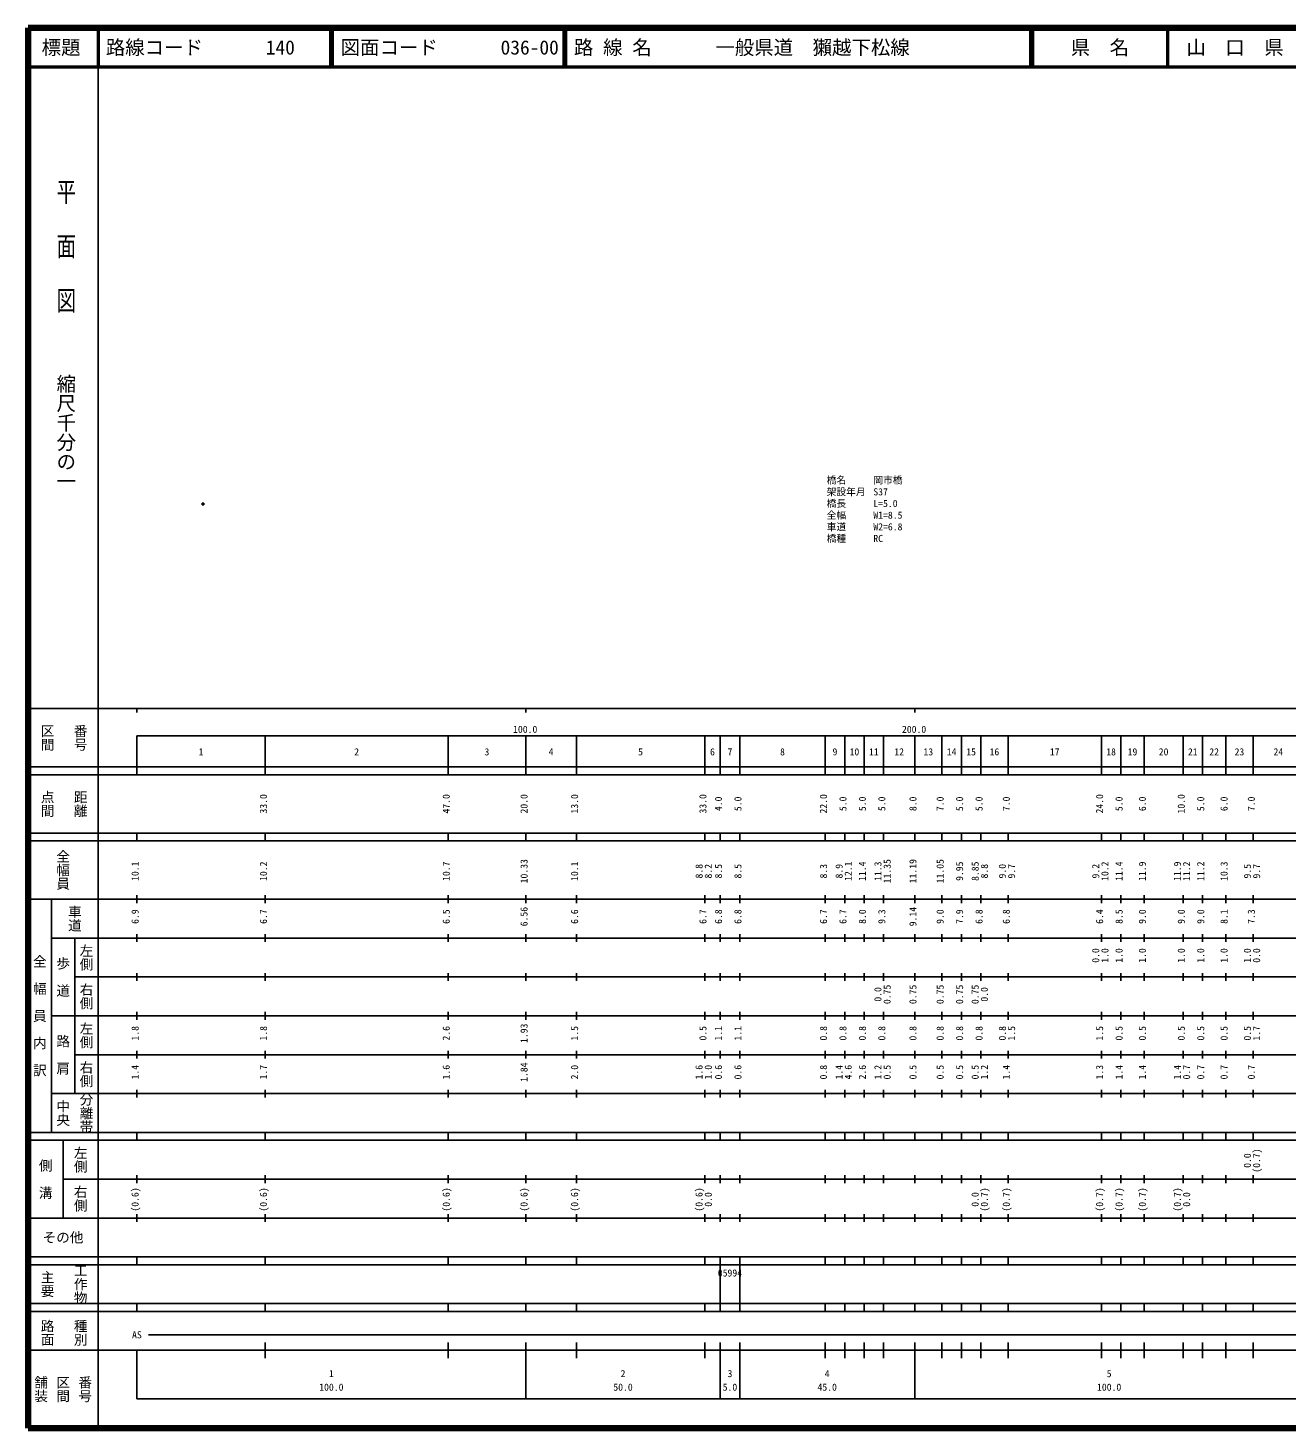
# Model space of a CAD drawing. Units: millimetres on the paper. Extents: x 40 to 680, y 20 to 380.
# Drawn here: x 40 to 363.7, y 20 to 380 of the extents above; entities that cross this region are included whole.
import ezdxf
from ezdxf.enums import TextEntityAlignment as Align

# ---------------------------------------------------------------- set-up
doc = ezdxf.new("R2010")
doc.units = ezdxf.units.MM
doc.header["$PDMODE"] = 32
doc.header["$PDSIZE"] = 0.5
for name, color, linetype in [('M-OTRS', 6, 'Continuous'), ('M-STR-HTXT', 7, 'Continuous'), ('M-TTL-TXT', 7, 'Continuous')]:
    doc.layers.add(name, color=color, linetype=linetype)
for name, color, linetype, lineweight in [('M-TTL', 2, 'Continuous', 140), ('M-TTL-BAND', 7, 'Continuous', 25), ('M-TTL-LINE', 7, 'Continuous', 50)]:
    doc.layers.add(name, color=color, linetype=linetype, lineweight=lineweight)
doc.styles.add('@ＭＳ ゴシック', font='')
doc.styles.add('ＭＳ ゴシック', font='')
doc.styles.get('@ＭＳ ゴシック').set_extended_font_data('@MS Gothic')
doc.styles.get('ＭＳ ゴシック').set_extended_font_data('MS Gothic')

msp = doc.modelspace()

# ---------------------------------------------------------------- linework, layer by layer
at = {"layer": 'M-OTRS'}
msp.add_point((84.995, 257.603), dxfattribs=at)
at = {"layer": 'M-TTL'}
for p, q in [((40, 380), (40, 20)), ((680, 380), (40, 380)), ((40, 20), (680, 20))]:
    msp.add_line(p, q, dxfattribs=at)
at = {"layer": 'M-TTL-BAND'}
for p, q in [((58, 370), (58, 20)), ((40, 205), (579, 205)), ((68, 205), (68, 204)), ((168, 205), (168, 204)), ((268, 205), (268, 204)), ((68, 198), (579, 198)), ((68, 198), (68, 188)), ((101, 188), (101, 198)), ((148, 188), (148, 198)), ((168, 188), (168, 198)), ((181, 188), (181, 198)), ((214, 188), (214, 198)), ((218, 188), (218, 198)), ((223, 188), (223, 198)), ((245, 188), (245, 198)), ((250, 188), (250, 198)), ((255, 188), (255, 198)), ((260, 188), (260, 198)), ((268, 188), (268, 198)), ((275, 188), (275, 198)), ((280, 188), (280, 198)), ((285, 188), (285, 198)), ((292, 188), (292, 198)), ((316, 188), (316, 198)), ((321, 188), (321, 198)), ((327, 188), (327, 198)), ((337, 188), (337, 198)), ((342, 188), (342, 198)), ((348, 188), (348, 198)), ((355, 188), (355, 198)), ((40, 190), (579, 190)), ((40, 188), (579, 188)), ((40, 173), (579, 173)), ((68, 171), (68, 173)), ((101, 171), (101, 173)), ((148, 171), (148, 173)), ((168, 171), (168, 173)), ((181, 171), (181, 173)), ((214, 171), (214, 173)), ((218, 171), (218, 173)), ((223, 171), (223, 173)), ((245, 171), (245, 173)), ((250, 171), (250, 173)), ((255, 171), (255, 173)), ((260, 171), (260, 173)), ((268, 171), (268, 173)), ((275, 171), (275, 173)), ((280, 171), (280, 173)), ((285, 171), (285, 173)), ((292, 171), (292, 173)), ((316, 171), (316, 173)), ((321, 171), (321, 173)), ((327, 171), (327, 173)), ((337, 171), (337, 173)), ((342, 171), (342, 173)), ((348, 171), (348, 173)), ((355, 171), (355, 173)), ((40, 171), (579, 171)), ((40, 156), (579, 156)), ((46, 96), (46, 156)), ((68, 155), (68, 157)), ((101, 155), (101, 157)), ((148, 155), (148, 157)), ((168, 155), (168, 157)), ((181, 155), (181, 157)), ((214, 155), (214, 157)), ((218, 155), (218, 157)), ((223, 155), (223, 157)), ((245, 155), (245, 157)), ((250, 155), (250, 157)), ((255, 155), (255, 157)), ((260, 155), (260, 157)), ((268, 155), (268, 157)), ((275, 155), (275, 157)), ((280, 155), (280, 157)), ((285, 155), (285, 157)), ((292, 155), (292, 157)), ((316, 155), (316, 157)), ((321, 155), (321, 157)), ((327, 155), (327, 157)), ((337, 155), (337, 157)), ((342, 155), (342, 157)), ((348, 155), (348, 157)), ((355, 155), (355, 157)), ((46, 146), (579, 146)), ((52, 146), (52, 106)), ((68, 145), (68, 147)), ((101, 145), (101, 147)), ((148, 145), (148, 147)), ((168, 145), (168, 147)), ((181, 145), (181, 147)), ((214, 145), (214, 147)), ((218, 145), (218, 147)), ((223, 145), (223, 147)), ((245, 145), (245, 147)), ((250, 145), (250, 147)), ((255, 145), (255, 147)), ((260, 145), (260, 147)), ((268, 145), (268, 147)), ((275, 145), (275, 147)), ((280, 145), (280, 147)), ((285, 145), (285, 147)), ((292, 145), (292, 147)), ((316, 145), (316, 147)), ((321, 145), (321, 147)), ((327, 145), (327, 147)), ((337, 145), (337, 147)), ((342, 145), (342, 147)), ((348, 145), (348, 147)), ((355, 145), (355, 147)), ((68, 135), (68, 137)), ((101, 135), (101, 137)), ((148, 135), (148, 137)), ((168, 135), (168, 137)), ((181, 135), (181, 137)), ((214, 135), (214, 137)), ((218, 135), (218, 137)), ((223, 135), (223, 137)), ((245, 135), (245, 137)), ((250, 135), (250, 137)), ((255, 135), (255, 137)), ((260, 135), (260, 137)), ((268, 135), (268, 137)), ((275, 135), (275, 137)), ((280, 135), (280, 137)), ((285, 135), (285, 137)), ((292, 135), (292, 137)), ((316, 135), (316, 137)), ((321, 135), (321, 137)), ((327, 135), (327, 137)), ((337, 135), (337, 137)), ((342, 135), (342, 137)), ((348, 135), (348, 137)), ((355, 135), (355, 137)), ((52, 136), (579, 136)), ((46, 126), (579, 126)), ((68, 125), (68, 127)), ((101, 125), (101, 127)), ((148, 125), (148, 127)), ((168, 125), (168, 127)), ((181, 125), (181, 127)), ((214, 125), (214, 127)), ((218, 125), (218, 127)), ((223, 125), (223, 127)), ((245, 125), (245, 127)), ((250, 125), (250, 127)), ((255, 125), (255, 127)), ((260, 125), (260, 127)), ((268, 125), (268, 127)), ((275, 125), (275, 127)), ((280, 125), (280, 127)), ((285, 125), (285, 127)), ((292, 125), (292, 127)), ((316, 125), (316, 127)), ((321, 125), (321, 127)), ((327, 125), (327, 127)), ((337, 125), (337, 127)), ((342, 125), (342, 127)), ((348, 125), (348, 127)), ((355, 125), (355, 127)), ((52, 116), (579, 116)), ((68, 115), (68, 117)), ((101, 115), (101, 117)), ((148, 115), (148, 117)), ((168, 115), (168, 117)), ((181, 115), (181, 117)), ((214, 115), (214, 117)), ((218, 115), (218, 117)), ((223, 115), (223, 117)), ((245, 115), (245, 117)), ((250, 115), (250, 117)), ((255, 115), (255, 117)), ((260, 115), (260, 117)), ((268, 115), (268, 117)), ((275, 115), (275, 117)), ((280, 115), (280, 117)), ((285, 115), (285, 117)), ((292, 115), (292, 117)), ((316, 115), (316, 117)), ((321, 115), (321, 117)), ((327, 115), (327, 117)), ((337, 115), (337, 117)), ((342, 115), (342, 117)), ((348, 115), (348, 117)), ((355, 115), (355, 117)), ((46, 106), (579, 106)), ((68, 105), (68, 107)), ((101, 105), (101, 107)), ((148, 105), (148, 107)), ((168, 105), (168, 107)), ((181, 105), (181, 107)), ((214, 105), (214, 107)), ((218, 105), (218, 107)), ((223, 105), (223, 107)), ((245, 105), (245, 107)), ((250, 105), (250, 107)), ((255, 105), (255, 107)), ((260, 105), (260, 107)), ((268, 105), (268, 107)), ((275, 105), (275, 107)), ((280, 105), (280, 107)), ((285, 105), (285, 107)), ((292, 105), (292, 107)), ((316, 105), (316, 107)), ((321, 105), (321, 107)), ((327, 105), (327, 107)), ((337, 105), (337, 107)), ((342, 105), (342, 107)), ((348, 105), (348, 107)), ((355, 105), (355, 107)), ((40, 96), (579, 96)), ((40, 94), (579, 94)), ((49, 94), (49, 74)), ((68, 94), (68, 96)), ((101, 94), (101, 96)), ((148, 94), (148, 96)), ((168, 94), (168, 96)), ((181, 94), (181, 96)), ((214, 94), (214, 96)), ((218, 94), (218, 96)), ((223, 94), (223, 96)), ((245, 94), (245, 96)), ((250, 94), (250, 96)), ((255, 94), (255, 96)), ((260, 94), (260, 96)), ((268, 94), (268, 96)), ((275, 94), (275, 96)), ((280, 94), (280, 96)), ((285, 94), (285, 96)), ((292, 94), (292, 96)), ((316, 94), (316, 96)), ((321, 94), (321, 96)), ((327, 94), (327, 96)), ((337, 94), (337, 96)), ((342, 94), (342, 96)), ((348, 94), (348, 96)), ((355, 94), (355, 96)), ((49, 84), (579, 84)), ((68, 83), (68, 85)), ((101, 83), (101, 85)), ((148, 83), (148, 85)), ((168, 83), (168, 85)), ((181, 83), (181, 85)), ((214, 83), (214, 85)), ((218, 83), (218, 85)), ((223, 83), (223, 85)), ((245, 83), (245, 85)), ((250, 83), (250, 85)), ((255, 83), (255, 85)), ((260, 83), (260, 85)), ((268, 83), (268, 85)), ((275, 83), (275, 85)), ((280, 83), (280, 85)), ((285, 83), (285, 85)), ((292, 83), (292, 85)), ((316, 83), (316, 85)), ((321, 83), (321, 85)), ((327, 83), (327, 85)), ((337, 83), (337, 85)), ((342, 83), (342, 85)), ((348, 83), (348, 85)), ((355, 83), (355, 85)), ((40, 74), (579, 74)), ((68, 73), (68, 75)), ((101, 73), (101, 75)), ((148, 73), (148, 75)), ((168, 73), (168, 75)), ((181, 73), (181, 75)), ((214, 73), (214, 75)), ((218, 73), (218, 75)), ((223, 73), (223, 75)), ((245, 73), (245, 75)), ((250, 73), (250, 75)), ((255, 73), (255, 75)), ((260, 73), (260, 75)), ((268, 73), (268, 75)), ((275, 73), (275, 75)), ((280, 73), (280, 75)), ((285, 73), (285, 75)), ((292, 73), (292, 75)), ((316, 73), (316, 75)), ((321, 73), (321, 75)), ((327, 73), (327, 75)), ((337, 73), (337, 75)), ((342, 73), (342, 75)), ((348, 73), (348, 75)), ((355, 73), (355, 75)), ((40, 64), (579, 64)), ((40, 62), (579, 62)), ((68, 62), (68, 64)), ((101, 62), (101, 64)), ((148, 62), (148, 64)), ((168, 62), (168, 64)), ((181, 62), (181, 64)), ((214, 62), (214, 64)), ((218, 62), (218, 64)), ((218, 52), (218, 62)), ((223, 62), (223, 64)), ((223, 52), (223, 62)), ((245, 62), (245, 64)), ((250, 62), (250, 64)), ((255, 62), (255, 64)), ((260, 62), (260, 64)), ((268, 62), (268, 64)), ((275, 62), (275, 64)), ((280, 62), (280, 64)), ((285, 62), (285, 64)), ((292, 62), (292, 64)), ((316, 62), (316, 64)), ((321, 62), (321, 64)), ((327, 62), (327, 64)), ((337, 62), (337, 64)), ((342, 62), (342, 64)), ((348, 62), (348, 64)), ((355, 62), (355, 64)), ((40, 52), (579, 52)), ((68, 50), (68, 52)), ((101, 50), (101, 52)), ((148, 50), (148, 52)), ((168, 50), (168, 52)), ((181, 50), (181, 52)), ((214, 50), (214, 52)), ((218, 50), (218, 52)), ((223, 50), (223, 52)), ((245, 50), (245, 52)), ((250, 50), (250, 52)), ((255, 50), (255, 52)), ((260, 50), (260, 52)), ((268, 50), (268, 52)), ((275, 50), (275, 52)), ((280, 50), (280, 52)), ((285, 50), (285, 52)), ((292, 50), (292, 52)), ((316, 50), (316, 52)), ((321, 50), (321, 52)), ((327, 50), (327, 52)), ((337, 50), (337, 52)), ((342, 50), (342, 52)), ((348, 50), (348, 52)), ((355, 50), (355, 52)), ((40, 50), (579, 50)), ((71, 44), (565, 44)), ((40, 40), (579, 40)), ((68, 40), (68, 27.5)), ((101, 38), (101, 42)), ((148, 38), (148, 42)), ((168, 27.5), (168, 42)), ((181, 38), (181, 42)), ((214, 38), (214, 42)), ((218, 27.5), (218, 42)), ((223, 27.5), (223, 42)), ((245, 38), (245, 42)), ((250, 38), (250, 42)), ((255, 38), (255, 42)), ((260, 38), (260, 42)), ((268, 27.5), (268, 42)), ((275, 38), (275, 42)), ((280, 38), (280, 42)), ((285, 38), (285, 42)), ((292, 38), (292, 42)), ((316, 38), (316, 42)), ((321, 38), (321, 42)), ((327, 38), (327, 42)), ((337, 38), (337, 42)), ((342, 38), (342, 42)), ((348, 38), (348, 42)), ((355, 38), (355, 42)), ((68, 27.5), (579, 27.5))]:
    msp.add_line(p, q, dxfattribs=at)
at = {"layer": 'M-TTL-LINE'}
for p, q in [((58, 380), (58, 370)), ((117.75, 380), (117.75, 370)), ((118.25, 380), (118.25, 370)), ((177.75, 380), (177.75, 370)), ((178.25, 380), (178.25, 370)), ((297.75, 380), (297.75, 370)), ((298.25, 380), (298.25, 370)), ((333, 380), (333, 370)), ((40, 370), (680, 370))]:
    msp.add_line(p, q, dxfattribs=at)

# ---------------------------------------------------------------- texts
at = {"layer": 'M-STR-HTXT', "style": 'ＭＳ ゴシック'}
for s, p in [('橋名', (245.365, 262.269)), ('岡市橋', (257.365, 262.269)), ('架設年月', (245.365, 259.269)), ('S37', (257.365, 259.269)), ('橋長', (245.365, 256.269)), ('全幅', (245.365, 253.269)), ('W1=8.5', (257.365, 253.269)), ('L=5.0', (257.365, 256.269)), ('車道', (245.365, 250.269)), ('W2=6.8', (257.365, 250.269)), ('橋種', (245.365, 247.269)), ('RC', (257.365, 247.269))]:
    msp.add_text(s, height=1.833, dxfattribs=at).set_placement(p, align=Align.BOTTOM_LEFT)
at = {"layer": 'M-TTL-BAND', "style": '@ＭＳ ゴシック', "width": 1.4}
msp.add_text('平  面  図', height=3.666, rotation=270, dxfattribs=at).set_placement((49.777, 306.475), align=Align.MIDDLE_RIGHT)
at = {"layer": 'M-TTL-BAND', "style": '@ＭＳ ゴシック'}
msp.add_text('縮尺千分の一', height=3.666, rotation=270, dxfattribs=at).set_placement((49.777, 261.03), align=Align.MIDDLE_RIGHT)
for s, p in [('区間', (45, 197.5)), ('番号', (53.5, 197.5)), ('点間', (45, 180.5)), ('距離', (53.5, 180.5)), ('全幅員', (49, 163.5)), ('車道', (52, 151)), ('左側', (55, 141)), ('全\u3000幅\u3000員\u3000内\u3000訳', (43, 126)), ('歩\u3000道', (49, 136)), ('右側', (55, 131)), ('左側', (55, 121)), ('路\u3000肩', (49, 116)), ('右側', (55, 111)), ('分離帯', (55, 101)), ('中央', (49, 101)), ('左側', (53.5, 89)), ('側\u3000溝', (44.5, 84)), ('右側', (53.5, 79)), ('工作物', (53.5, 57)), ('主要', (45, 57)), ('路面', (45, 44.5)), ('種別', (53.5, 44.5)), ('舗装', (43.333, 30)), ('区間', (49, 30)), ('番号', (54.667, 30))]:
    msp.add_text(s, height=2.566, rotation=270, dxfattribs=at).set_placement(p, align=Align.MIDDLE_CENTER)
at = {"layer": 'M-TTL-BAND', "style": 'ＭＳ ゴシック'}
for s, p in [('100.0', (167.844, 198.195)), ('200.0', (267.844, 198.195)), ('1', (84.5, 192.405)), ('2', (124.5, 192.405)), ('3', (158, 192.405)), ('4', (174.5, 192.405)), ('5', (197.5, 192.405)), ('6', (216, 192.405)), ('7', (220.5, 192.405)), ('8', (234, 192.405)), ('9', (247.5, 192.405)), ('10', (252.5, 192.405)), ('11', (257.5, 192.405)), ('12', (264, 192.405)), ('13', (271.5, 192.405)), ('14', (277.5, 192.405)), ('15', (282.5, 192.405)), ('16', (288.5, 192.405)), ('17', (304, 192.405)), ('18', (318.5, 192.405)), ('19', (324, 192.405)), ('20', (332, 192.405)), ('21', (339.5, 192.405)), ('22', (345, 192.405)), ('23', (351.5, 192.405)), ('24', (361.5, 192.405)), ('AS', (68, 42.5)), ('1', (118, 32.523)), ('2', (193, 32.523)), ('3', (220.5, 32.523)), ('4', (245.5, 32.523)), ('5', (318, 32.523)), ('100.0', (118, 29.033)), ('50.0', (193, 29.033)), ('5.0', (220.5, 29.033)), ('45.0', (245.5, 29.033)), ('100.0', (318, 29.033))]:
    msp.add_text(s, height=1.833, dxfattribs=at).set_placement(p, align=Align.BOTTOM_CENTER)
for s, p in [('33.0', (102, 180.5)), ('47.0', (149, 180.5)), ('20.0', (169, 180.5)), ('13.0', (182, 180.5)), ('33.0', (215, 180.5)), ('4.0', (219, 180.5)), ('5.0', (224, 180.5)), ('22.0', (246, 180.5)), ('5.0', (251, 180.5)), ('5.0', (256, 180.5)), ('5.0', (261, 180.5)), ('8.0', (269, 180.5)), ('7.0', (276, 180.5)), ('5.0', (281, 180.5)), ('5.0', (286, 180.5)), ('7.0', (293, 180.5)), ('24.0', (317, 180.5)), ('5.0', (322, 180.5)), ('6.0', (328, 180.5)), ('10.0', (338, 180.5)), ('5.0', (343, 180.5)), ('6.0', (349, 180.5)), ('7.0', (356, 180.5)), ('10.33', (169, 163.174)), ('11.35', (262.37, 163.174)), ('11.19', (269, 163.174)), ('11.05', (276, 163.174)), ('10.1', (69, 163.174)), ('10.2', (102, 163.174)), ('10.7', (149, 163.174)), ('10.1', (182, 163.174)), ('8.8', (214, 163.174)), ('8.2', (216.37, 163.174)), ('8.5', (219, 163.174)), ('8.5', (224, 163.174)), ('8.3', (246, 163.174)), ('8.9', (250, 163.174)), ('12.1', (252.37, 163.174)), ('11.4', (256, 163.174)), ('11.3', (260, 163.174)), ('9.95', (281, 163.174)), ('8.85', (285, 163.174)), ('8.8', (287.37, 163.174)), ('9.0', (292, 163.174)), ('9.7', (294.37, 163.174)), ('9.2', (316, 163.174)), ('10.2', (318.37, 163.174)), ('11.4', (322, 163.174)), ('11.9', (328, 163.174)), ('11.9', (337, 163.174)), ('11.2', (339.37, 163.174)), ('11.2', (343, 163.174)), ('10.3', (349, 163.174)), ('9.5', (355, 163.174)), ('9.7', (357.37, 163.174)), ('6.9', (69, 151.5)), ('6.7', (102, 151.5)), ('6.5', (149, 151.5)), ('6.56', (169, 151.5)), ('6.6', (182, 151.5)), ('6.7', (215, 151.5)), ('6.8', (219, 151.5)), ('6.8', (224, 151.5)), ('6.7', (246, 151.5)), ('6.7', (251, 151.5)), ('8.0', (256, 151.5)), ('9.3', (261, 151.5)), ('9.14', (269, 151.5)), ('9.0', (276, 151.5)), ('7.9', (281, 151.5)), ('6.8', (286, 151.5)), ('6.8', (293, 151.5)), ('6.4', (317, 151.5)), ('8.5', (322, 151.5)), ('9.0', (328, 151.5)), ('9.0', (338, 151.5)), ('9.0', (343, 151.5)), ('8.1', (349, 151.5)), ('7.3', (356, 151.5)), ('0.0', (316, 141.5)), ('1.0', (318.37, 141.5)), ('1.0', (322, 141.5)), ('1.0', (328, 141.5)), ('1.0', (338, 141.5)), ('1.0', (343, 141.5)), ('1.0', (349, 141.5)), ('1.0', (355, 141.5)), ('0.0', (357.37, 141.5)), ('0.0', (260, 131.5)), ('0.75', (262.37, 131.5)), ('0.75', (269, 131.5)), ('0.75', (276, 131.5)), ('0.75', (281, 131.5)), ('0.75', (285, 131.5)), ('0.0', (287.37, 131.5)), ('1.8', (69, 121.5)), ('1.8', (102, 121.5)), ('2.6', (149, 121.5)), ('1.93', (169, 121.5)), ('1.5', (182, 121.5)), ('0.5', (215, 121.5)), ('1.1', (219, 121.5)), ('1.1', (224, 121.5)), ('0.8', (246, 121.5)), ('0.8', (251, 121.5)), ('0.8', (256, 121.5)), ('0.8', (261, 121.5)), ('0.8', (269, 121.5)), ('0.8', (276, 121.5)), ('0.8', (281, 121.5)), ('0.8', (286, 121.5)), ('0.8', (292, 121.5)), ('1.5', (294.37, 121.5)), ('1.5', (317, 121.5)), ('0.5', (322, 121.5)), ('0.5', (328, 121.5)), ('0.5', (338, 121.5)), ('0.5', (343, 121.5)), ('0.5', (349, 121.5)), ('0.5', (355, 121.5)), ('1.7', (357.37, 121.5)), ('1.4', (69, 111.5)), ('1.7', (102, 111.5)), ('1.6', (149, 111.5)), ('1.84', (169, 111.5)), ('2.0', (182, 111.5)), ('1.6', (214, 111.5)), ('1.0', (216.37, 111.5)), ('0.6', (219, 111.5)), ('0.6', (224, 111.5)), ('0.8', (246, 111.5)), ('1.4', (250, 111.5)), ('4.6', (252.37, 111.5)), ('2.6', (256, 111.5)), ('1.2', (260, 111.5)), ('0.5', (262.37, 111.5)), ('0.5', (269, 111.5)), ('0.5', (276, 111.5)), ('0.5', (281, 111.5)), ('0.5', (285, 111.5)), ('1.2', (287.37, 111.5)), ('1.4', (293, 111.5)), ('1.3', (317, 111.5)), ('1.4', (322, 111.5)), ('1.4', (328, 111.5)), ('1.4', (337, 111.5)), ('0.7', (339.37, 111.5)), ('0.7', (343, 111.5)), ('0.7', (349, 111.5)), ('0.7', (356, 111.5)), ('0.0', (355, 88.764)), ('(0.7)', (357.37, 88.764)), ('(0.6)', (69, 78.764)), ('(0.6)', (102, 78.764)), ('(0.6)', (149, 78.764)), ('(0.6)', (169, 78.764)), ('(0.6)', (182, 78.764)), ('(0.6)', (214, 78.764)), ('0.0', (216.37, 78.764)), ('0.0', (285, 78.764)), ('(0.7)', (287.37, 78.764)), ('(0.7)', (293, 78.764)), ('(0.7)', (317, 78.764)), ('(0.7)', (322, 78.764)), ('(0.7)', (328, 78.764)), ('(0.7)', (337, 78.764)), ('0.0', (339.37, 78.764))]:
    msp.add_text(s, height=1.833, rotation=90, dxfattribs=at).set_placement(p, align=Align.BOTTOM_CENTER)
msp.add_text('その他', height=2.566, dxfattribs=at).set_placement((49, 69), align=Align.MIDDLE_CENTER)
msp.add_text('05994', height=1.833, dxfattribs=at).set_placement((217.375, 58.405), align=Align.BOTTOM_LEFT)
at = {"layer": 'M-TTL-TXT', "style": 'ＭＳ ゴシック'}
for s, p in [('標題', (48.5, 375)), ('県\u3000名', (315.625, 375)), ('山\u3000口\u3000県', (350.375, 375))]:
    msp.add_text(s, height=3.666, dxfattribs=at).set_placement(p, align=Align.MIDDLE_CENTER)
for s, p in [('路線コード', (60, 375)), ('140', (101.142, 375)), ('図面コード', (120.38, 375)), ('036-00', (161.521, 375)), ('路 線 名', (180.38, 375)), ('一般県道\u3000獺越下松線', (216.734, 375))]:
    msp.add_text(s, height=3.666, dxfattribs=at).set_placement(p, align=Align.MIDDLE_LEFT)

doc.saveas('drawing.dxf')
